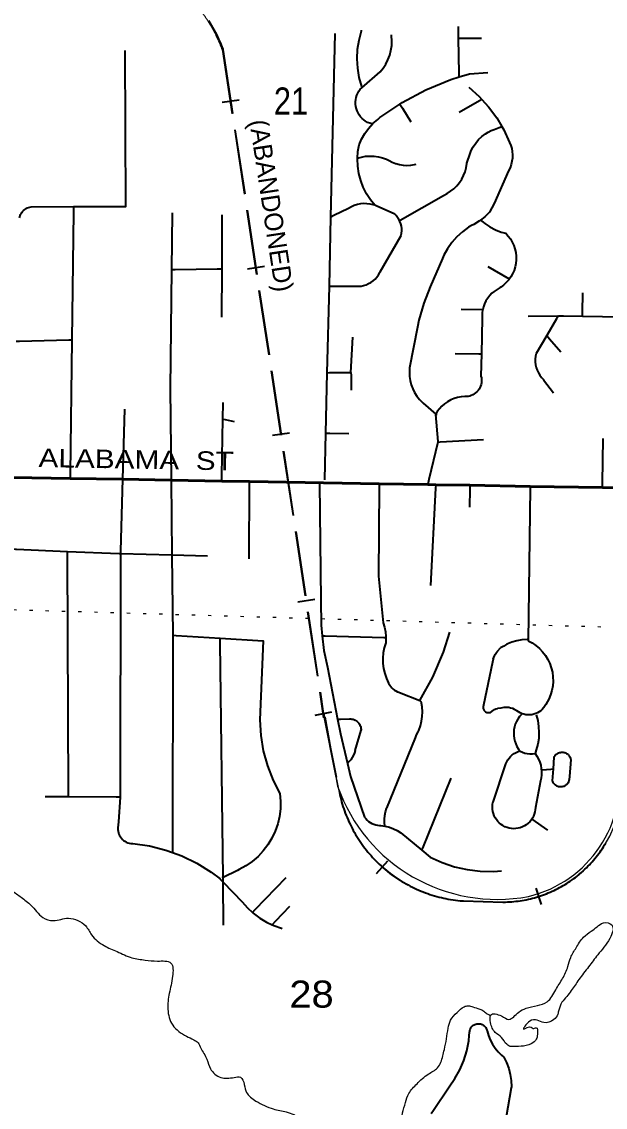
# Model space of a CAD drawing. Header units: feet. Extents: x -489137 to -242534, y 368785 to 558127.
# Drawn here: x -350286 to -346514, y 463025 to 470038 of the extents above; entities that cross this region are included whole.
import ezdxf

# ---------------------------------------------------------------- set-up
doc = ezdxf.new("R2010")
doc.units = ezdxf.units.FT
doc.header["$LTSCALE"] = 70
doc.linetypes.add('DOTTED', pattern=[1.5, 0.3, -1.2])
doc.linetypes.add('LONG_DASHED', pattern=[7.5, 6, -1.5])
for name, color, linetype, lineweight in [('26', 7, 'Continuous', 40), ('27', 7, 'Continuous', 13), ('29', 7, 'Continuous', 25), ('39', 7, 'Continuous', 13), ('63', 7, 'Continuous', 25), ('7', 7, 'DOTTED', 13)]:
    doc.layers.add(name, color=color, linetype=linetype, lineweight=lineweight)

msp = doc.modelspace()

# ---------------------------------------------------------------- linework, layer by layer
at = {"layer": '26'}
msp.add_lwpolyline([(-345691.28, 467013.62), (-346144.73, 467021.43), (-346530.82, 467028.07), (-346999.54, 467036.14), (-347389.92, 467042.85), (-347610, 467046.64), (-347660.98, 467047.52), (-347975.74, 467052.94), (-348814.36, 467067.37), (-348993.56, 467070.45), (-349320.69, 467076.08), (-349634.04, 467081.48), (-349972.34, 467087.3), (-350344.14, 467093.7), (-350671.65, 467099.33), (-350958.54, 467104.27), (-350968.54, 467104.44)], dxfattribs=at)
at = {"layer": '29'}
for p, q in [((-347838.98, 468755.24), (-347559.8, 468915.8)), ((-348001.87, 468849.69), (-348003.39, 468851.59)), ((-349314.39, 468803.2), (-349318.65, 468437.26)), ((-347272.87, 468456.04), (-347134.96, 468376.53)), ((-347011.95, 468134.55), (-346817.16, 468137.04)), ((-347727.93, 468064.08), (-347778.6, 467800.89)), ((-349620.87, 467535.42), (-349634.04, 467081.48)), ((-348361.98, 467055.21), (-348353.17, 466301.01)), ((-348130.72, 465329.89), (-348092.29, 465460.06)), ((-347963.86, 464845.61), (-347937.81, 464841.55)), ((-347937.72, 464840.75), (-347937.81, 464841.55))]:
    msp.add_line(p, q, dxfattribs=at)
for points in [[(-348326.88, 467078.36), (-348319.82, 467379), (-348310.62, 467770.37), (-348297.51, 468328.2), (-348286.99, 468775.9), (-348259.1, 469962.55)], [(-348087.83, 469619.62), (-348103.95, 469678.16), (-348113.87, 469738.07), (-348117.47, 469798.68), (-348114.71, 469859.34), (-348105.63, 469919.38), (-348090.32, 469978.14), (-348088.6, 469983.47)], [(-347969.66, 469712.92), (-347949.87, 469737.56), (-347932.76, 469764.13), (-347918.52, 469792.35), (-347907.31, 469821.89), (-347899.25, 469852.45), (-347894.42, 469883.68), (-347892.89, 469915.25), (-347894.67, 469946.8), (-347895.43, 469953.14)], [(-347457.46, 469680.67), (-347457.85, 469702.93), (-347461.79, 469931.11), (-347463.08, 470006.25)], [(-347461.79, 469931.11), (-347441.71, 469931.07), (-347313.79, 469930.81)], [(-349950.38, 468843.27), (-349612.35, 468844.91), (-349617.32, 469851.64)], [(-348022.6, 469377.04), (-348036.65, 469381.49), (-348050.16, 469387.39), (-348062.98, 469394.66), (-348074.97, 469403.23), (-348086, 469413.01), (-348095.94, 469423.89), (-348104.69, 469435.75), (-348112.16, 469448.46), (-348118.25, 469461.88), (-348122.91, 469475.86), (-348126.08, 469490.26), (-348127.73, 469504.9), (-348127.85, 469519.64), (-348126.41, 469534.31), (-348123.46, 469548.75), (-348119.01, 469562.8), (-348113.11, 469576.31), (-348105.84, 469589.13), (-348097.27, 469601.12), (-348088.08, 469611.54), (-347969.66, 469712.92)], [(-347826.45, 469515.91), (-347672.67, 469598.33), (-347511.11, 469664.23), (-347457.46, 469680.67), (-347391.74, 469700.82), (-347272.18, 469709.19)], [(-347396.47, 469614.05), (-347329.1, 469554.42), (-347312.23, 469536)], [(-347312.23, 469536), (-347326.75, 469527.47), (-347458.2, 469450.25)], [(-347312.23, 469536), (-347268.32, 469488.07), (-347214.82, 469415.74), (-347182.29, 469360.49)], [(-348105.67, 469242.21), (-348088.74, 469279.86), (-348067.97, 469315.52), (-348043.59, 469348.82), (-348015.86, 469379.39), (-347985.08, 469406.9), (-347970.78, 469417.86), (-347841.28, 469505.83), (-347826.45, 469515.91)], [(-347841.28, 469505.83), (-347824.62, 469478.54), (-347771.43, 469391.38)], [(-347380.91, 469205.31), (-347370.08, 469225.28), (-347367.28, 469230.45), (-347351.08, 469254.04), (-347332.5, 469275.81), (-347311.75, 469295.53), (-347289.05, 469312.96), (-347271.51, 469323.72), (-347251.57, 469334.59)], [(-347251.57, 469334.59), (-347231.51, 469342.09), (-347200.33, 469353.74), (-347182.29, 469360.49)], [(-347182.29, 469360.49), (-347169.17, 469338.2), (-347132.58, 469258.1)], [(-347132.58, 469258.1), (-347124.66, 469238.87), (-347118.79, 469218.91), (-347115.04, 469198.45), (-347113.45, 469177.71), (-347114.04, 469156.91), (-347116.8, 469136.29), (-347121.69, 469116.07), (-347122.33, 469114.29), (-347129.56, 469094.41)], [(-348115.23, 469156.14), (-348112.73, 469198.59), (-348105.67, 469242.21)], [(-347407.74, 469123.25), (-347387.46, 469185.28), (-347380.91, 469205.31)], [(-348003.39, 468851.59), (-348031.27, 468886.49), (-348056.67, 468926.16), (-348077.78, 468968.27), (-348094.38, 469012.36), (-348106.27, 469057.94), (-348113.34, 469104.51), (-348115.5, 469151.56), (-348115.23, 469156.14)], [(-348115.23, 469156.14), (-348097.18, 469161.37), (-348090.63, 469163.27), (-348063.41, 469168.16), (-348035.83, 469170.18), (-348008.19, 469169.31), (-347980.79, 469165.55), (-347953.94, 469158.94), (-347927.92, 469149.57), (-347910.78, 469141.28), (-347890.84, 469130.38)], [(-347890.84, 469130.38), (-347870.78, 469122.6), (-347867.92, 469121.49), (-347844.26, 469115.06), (-347820.05, 469111.14), (-347795.57, 469109.77), (-347771.08, 469110.97), (-347746.85, 469114.72), (-347735.49, 469117.39)], [(-347559.8, 468915.8), (-347535.9, 468927.71), (-347513.38, 468942.06), (-347492.47, 468958.67), (-347473.42, 468977.39), (-347456.43, 468997.99), (-347441.69, 469020.25), (-347429.35, 469043.93), (-347419.56, 469068.78), (-347412.42, 469094.51), (-347408, 469120.84), (-347407.74, 469123.25)], [(-347129.56, 469094.41), (-347138.52, 469074.29), (-347232.5, 468863.26), (-347261.9, 468807.39)], [(-350300.11, 468771.5), (-350293.59, 468791.53), (-350290.77, 468797.33), (-350285.92, 468805.12), (-350280.28, 468812.37), (-350273.91, 468818.98), (-350266.89, 468824.89), (-350259.29, 468830.04), (-350251.19, 468834.36), (-350242.69, 468837.82), (-350233.87, 468840.36), (-350225.11, 468841.94), (-349950.38, 468843.27)], [(-349950.38, 468843.27), (-349950.83, 468807.24), (-349961.15, 467982.05)], [(-348173.07, 468832), (-348268.03, 468785.24), (-348286.99, 468775.9)], [(-348003.39, 468851.59), (-348014.18, 468855.24), (-348034.33, 468859.78), (-348054.84, 468862.18), (-348075.5, 468862.43), (-348096.07, 468860.52), (-348116.32, 468856.47), (-348136.04, 468850.32), (-348155.01, 468842.15), (-348173.02, 468832.03), (-348173.07, 468832)], [(-347832.81, 468655.56), (-347830.23, 468670.73), (-347829.25, 468686.09), (-347829.88, 468701.46), (-347832.11, 468716.68), (-347835.92, 468731.59), (-347841.27, 468746.01), (-347848.1, 468759.8), (-347856.33, 468772.8), (-347865.88, 468784.87), (-347874.99, 468794.33), (-347994.61, 468848.62), (-348003.39, 468851.59)], [(-348993.27, 468791.08), (-348993.51, 468441.81), (-348993.74, 468128.13)], [(-347261.9, 468807.39), (-347293.1, 468777.28), (-347320.48, 468755.89), (-347327.27, 468750.59)], [(-347320.48, 468755.89), (-347304.08, 468742.57), (-347292.97, 468733.55), (-347259.38, 468711.67), (-347223.69, 468693.41), (-347186.29, 468678.99), (-347156.98, 468670.69)], [(-347398.42, 468710.6), (-347418.38, 468695.59), (-347437.35, 468681.33), (-347473.05, 468648.12), (-347505.08, 468611.37), (-347533.09, 468571.46), (-347556.78, 468528.85), (-347566.47, 468507.72), (-347644.99, 468324.24)], [(-347327.27, 468750.59), (-347364.05, 468727.62), (-347378.38, 468720.52), (-347398.42, 468710.6)], [(-348109.58, 468328.34), (-348092.55, 468330.03), (-348075.79, 468333.48), (-348059.48, 468338.67), (-348043.81, 468345.53), (-348028.94, 468353.99), (-348015.03, 468363.97), (-348002.24, 468375.34), (-347990.71, 468387.98), (-347980.57, 468401.77), (-347971.92, 468416.53), (-347969.53, 468421.35), (-347832.81, 468655.56)], [(-347156.98, 468670.69), (-347141.01, 468653.33), (-347126.94, 468634.39), (-347114.93, 468614.09), (-347105.11, 468592.64), (-347097.59, 468570.28), (-347092.44, 468547.25), (-347089.73, 468523.82), (-347089.48, 468500.23), (-347091.7, 468476.74), (-347096.36, 468453.62), (-347103.41, 468431.11), (-347112.78, 468409.45), (-347124.36, 468388.9), (-347138.03, 468369.67), (-347153.63, 468351.97), (-347170.99, 468336), (-347189.93, 468321.94), (-347192.77, 468320.26), (-347212.86, 468308.57)], [(-349318.65, 468437.26), (-349327.59, 467667.68), (-349320.69, 467076.08), (-349315.06, 466593.2), (-349309.01, 466074.38), (-349308.89, 466064.26)], [(-349318.65, 468437.26), (-349293.68, 468437.61), (-349022.15, 468441.41), (-348993.51, 468441.81)], [(-348297.51, 468328.2), (-348265.85, 468328.22), (-348109.58, 468328.34)], [(-347644.99, 468324.24), (-347687.42, 468218.68), (-347718.59, 468109.26), (-347727.93, 468064.08)], [(-347212.86, 468308.57), (-347232.77, 468294.81), (-347246.19, 468283.63), (-347260.76, 468268.65), (-347273.68, 468252.23), (-347284.82, 468234.55), (-347294.04, 468215.8), (-347301.26, 468196.19), (-347305.75, 468178.45)], [(-346660.92, 468135.55), (-346660.69, 468158.39), (-346659.4, 468287.18)], [(-347445.25, 468180.51), (-347305.75, 468178.45), (-347301.37, 468178.39)], [(-347305.75, 468178.45), (-347306.39, 468175.93), (-347309.37, 468155.25), (-347310.17, 468134.37), (-347309.59, 468121.67), (-347314.28, 467891.65), (-347317.21, 467747.98)], [(-346817.16, 468137.04), (-346828.42, 468118.02), (-346892.34, 468010.07), (-346960.81, 467894.44)], [(-346817.16, 468137.04), (-346783.37, 468137.47), (-346660.92, 468135.55)], [(-346660.92, 468135.55), (-346142.7, 468127.43), (-346134.85, 468127.27), (-345672.38, 468118.02), (-344695.32, 468098.47)], [(-348310.62, 467770.37), (-348296.31, 467770.56), (-348157.61, 467772.38), (-348146.45, 468000.43)], [(-346892.34, 468010.07), (-346874.45, 467989.66), (-346800.72, 467905.57)], [(-350321.14, 467974.32), (-350300.67, 467974.76), (-349981.5, 467981.61), (-349961.15, 467982.05)], [(-349961.15, 467982.05), (-349971.96, 467117.75), (-349972.34, 467087.3)], [(-347484.5, 467894.73), (-347332.12, 467891.97), (-347314.28, 467891.65)], [(-346960.81, 467894.44), (-346964.45, 467876.43), (-346966.18, 467858.13), (-346965.99, 467839.75), (-346963.89, 467821.49), (-346959.88, 467803.55), (-346954.02, 467786.13), (-346946.38, 467769.42), (-346937.02, 467753.59), (-346926.07, 467738.83), (-346913.63, 467725.3), (-346913.52, 467725.19), (-346847.42, 467640.24)], [(-347778.6, 467800.89), (-347780.27, 467773.47), (-347779.06, 467746.03), (-347774.99, 467718.86), (-347768.1, 467692.26), (-347758.46, 467666.53), (-347746.2, 467641.95), (-347731.43, 467618.78), (-347714.31, 467597.29), (-347695.05, 467577.7), (-347690.66, 467573.77), (-347610.05, 467503.17), (-347602.09, 467496.2)], [(-348157.61, 467772.38), (-348157.48, 467752.38), (-348156.87, 467656.8)], [(-347317.21, 467747.98), (-347314.87, 467737.3), (-347313.65, 467726.44), (-347313.57, 467715.5), (-347314.64, 467704.62), (-347316.84, 467693.91), (-347320.14, 467683.49), (-347324.52, 467673.47), (-347329.92, 467663.96), (-347336.29, 467655.07), (-347343.55, 467646.89), (-347351.62, 467639.52), (-347360.43, 467633.03), (-347369.86, 467627.5), (-347379.82, 467622.98), (-347390.19, 467619.53), (-347400.87, 467617.18), (-347402.44, 467617.01), (-347422.02, 467615.9)], [(-348993.56, 467070.45), (-348992.9, 467107.95), (-348986.52, 467470.1), (-348984.62, 467578.07)], [(-347422.02, 467615.9), (-347442.44, 467614.26), (-347445.73, 467613.99), (-347468.71, 467609.69), (-347491.1, 467603.01), (-347512.67, 467594.02), (-347533.19, 467582.83), (-347552.42, 467569.55), (-347570.16, 467554.34), (-347586.22, 467537.35), (-347600.41, 467518.78), (-347610.05, 467503.17), (-347611.45, 467500.9)], [(-347611.45, 467500.89), (-347595.26, 467326.2), (-347596.33, 467321.66)], [(-348986.52, 467470.1), (-348972, 467467.24), (-348912.18, 467455.47)], [(-348319.82, 467379), (-348293.69, 467378.6), (-348171.99, 467376.68)], [(-347596.33, 467321.66), (-347653.47, 467079.36), (-347660.98, 467047.52)], [(-347596.33, 467321.66), (-347581.22, 467322.56), (-347301.66, 467339.21)], [(-346530.82, 467028.07), (-346530.58, 467055.77), (-346528.11, 467344.39)], [(-349634.04, 467081.48), (-349647.46, 466618.61), (-349647.49, 466602.47), (-349650.6, 465028.15), (-349650.6, 465028)], [(-348815.96, 466568.22), (-348814.4, 467053.47), (-348814.36, 467067.37)], [(-347975.74, 467052.94), (-347975.86, 467037.21), (-347980.35, 466455.03), (-347949.28, 466154.91)], [(-347610, 467046.64), (-347611.15, 467023.7), (-347642.5, 466395.9)], [(-347389.92, 467042.85), (-347390.1, 467016.78), (-347390.91, 466901.01)], [(-346999.54, 467036.14), (-346999.66, 467026.73), (-347012.67, 466038.55)], [(-350969.82, 466663.87), (-350327.3, 466630.02), (-350320.45, 466629.66), (-349989.43, 466616.23)], [(-349989.43, 466616.23), (-349656.04, 466602.71), (-349647.49, 466602.47), (-349315.06, 466593.2), (-349084.31, 466586.76)], [(-349984.09, 465030.16), (-349984.17, 465052.42), (-349989.34, 466591.17), (-349989.43, 466616.23)], [(-348353.17, 466301.01), (-348351.44, 466138.26), (-348343.62, 466070.8)], [(-347949.28, 466154.91), (-347940.32, 466125.63), (-347934.46, 466095.57), (-347931.78, 466065.07), (-347931.86, 466060.19)], [(-347712.21, 465652.26), (-347627.96, 465804.18), (-347560.04, 465964.07), (-347518.44, 466094.88)], [(-349308.89, 466064.26), (-349311.81, 464693.74), (-349311.85, 464671.4)], [(-349309.01, 466074.38), (-349288.57, 466073.1), (-349004.3, 466055.3)], [(-348984.76, 464509.33), (-349003.92, 466024.57), (-349004.3, 466055.3)], [(-349004.3, 466055.3), (-348725.35, 466037.83), (-348747.35, 465527.14)], [(-348343.62, 466070.8), (-348332.7, 465976.58), (-348310.09, 465867.11), (-348244.7, 465531.7), (-348226.43, 465438), (-348181.03, 465246.06)], [(-348343.62, 466070.8), (-348325.04, 466070.32), (-347946.17, 466060.56), (-347931.86, 466060.19)], [(-347933.11, 466025.05), (-347942.89, 465992.76), (-347949.24, 465959.63), (-347952.09, 465926.01), (-347951.42, 465892.28), (-347947.22, 465858.8), (-347939.54, 465825.95), (-347928.47, 465794.08), (-347914.13, 465763.54), (-347907.28, 465751.37)], [(-347931.86, 466060.19), (-347932.31, 466034.45), (-347933.11, 466025.05)], [(-347018.48, 466046.82), (-347052.21, 466044.17), (-347085.47, 466038), (-347117.91, 466028.39), (-347149.16, 466015.44), (-347170.1, 466004.07), (-347190.05, 465992.14)], [(-347012.67, 466038.55), (-346986.62, 466024.49), (-346962.18, 466007.78), (-346939.63, 465988.6), (-346919.2, 465967.17), (-346901.12, 465943.73), (-346885.6, 465918.52), (-346872.79, 465891.83), (-346862.84, 465863.94), (-346855.87, 465835.17), (-346851.94, 465805.83), (-346851.09, 465776.24), (-346853.35, 465746.72), (-346858.68, 465717.6), (-346867.02, 465689.19), (-346878.28, 465661.82), (-346886.47, 465646.66), (-346898.08, 465626.77)], [(-347238.79, 465920.3), (-347230.6, 465940.35), (-347225.97, 465949.58), (-347217.35, 465963.03), (-347210.08, 465972.11), (-347190.05, 465992.14)], [(-347238.79, 465920.3), (-347242.94, 465900.35), (-347300.63, 465623.15)], [(-347907.28, 465751.37), (-347901.05, 465742.37), (-347893.9, 465734.06), (-347885.93, 465726.54), (-347877.22, 465719.9), (-347867.86, 465714.21), (-347857.96, 465709.52), (-347847.62, 465705.9), (-347844.02, 465704.91), (-347712.21, 465652.26)], [(-347733.26, 465430.64), (-347723.56, 465450.58), (-347719.66, 465458.6), (-347709.04, 465487.88), (-347701.53, 465518.11), (-347697.23, 465548.96), (-347696.17, 465580.1), (-347698.38, 465611.17), (-347702.36, 465635.2)], [(-347712.1, 465652.41), (-347710.2, 465650.83), (-347708.48, 465649.07), (-347706.95, 465647.13), (-347705.63, 465645.04), (-347704.54, 465642.83), (-347703.69, 465640.51), (-347703.08, 465638.12), (-347702.72, 465635.68), (-347702.68, 465635.17)], [(-347300.63, 465623.15), (-347301.87, 465619.58), (-347302.73, 465615.9), (-347303.21, 465612.14), (-347303.29, 465608.36), (-347302.97, 465604.59), (-347302.26, 465600.87), (-347301.17, 465597.25), (-347299.7, 465593.76), (-347297.88, 465590.45), (-347295.72, 465587.34), (-347293.24, 465584.48), (-347290.49, 465581.89), (-347287.47, 465579.6), (-347284.23, 465577.64), (-347280.81, 465576.03), (-347277.24, 465574.78), (-347275.65, 465574.41), (-347255.69, 465575.24)], [(-347255.69, 465575.24), (-347235.65, 465590.86), (-347229.99, 465594.18), (-347220.29, 465598.58), (-347210.17, 465601.95), (-347207.95, 465602.44), (-347186.59, 465605.7)], [(-347186.59, 465605.7), (-347167.95, 465609.09), (-347163.03, 465609.66), (-347150.38, 465609.8), (-347137.79, 465608.61), (-347125.39, 465606.11), (-347113.32, 465602.33), (-347101.71, 465597.3), (-347090.69, 465591.09), (-347089.34, 465590.23)], [(-346898.08, 465626.77), (-346910.98, 465606.66), (-346912.13, 465605.08), (-346920.74, 465595.5), (-346930.3, 465586.87), (-346940.71, 465579.29), (-346951.86, 465572.84), (-346963.62, 465567.59), (-346975.86, 465563.59), (-346988.46, 465560.9), (-347001.26, 465559.54), (-347014.14, 465559.53), (-347026.95, 465560.86), (-347039.55, 465563.53), (-347051.8, 465567.49), (-347063.58, 465572.72), (-347074.74, 465579.15), (-347085.16, 465586.7), (-347089.34, 465590.23)], [(-348244.7, 465531.7), (-348226.15, 465532.15), (-348166.51, 465533.58)], [(-348166.51, 465533.58), (-348159.04, 465533.49), (-348151.62, 465532.62), (-348144.33, 465530.98), (-348137.26, 465528.59), (-348130.47, 465525.47), (-348124.04, 465521.66), (-348118.05, 465517.2), (-348112.56, 465512.13), (-348107.63, 465506.52), (-348103.31, 465500.43), (-348099.65, 465493.91), (-348096.69, 465487.05), (-348094.47, 465479.92), (-348093, 465472.6), (-348092.31, 465465.16), (-348092.29, 465460.06)], [(-347055.95, 465562.32), (-347068.18, 465548.25), (-347078.86, 465532.97), (-347087.9, 465516.65), (-347095.17, 465499.49), (-347100.61, 465481.65), (-347104.16, 465463.35), (-347105.78, 465444.77), (-347105.44, 465426.13), (-347103.16, 465407.62), (-347098.96, 465389.46), (-347092.88, 465371.83), (-347084.99, 465354.93), (-347075.38, 465338.96), (-347066.45, 465327.04), (-347064.86, 465324.92)], [(-346960.88, 465559.91), (-346950.73, 465522.82), (-346944.52, 465484.87), (-346942.31, 465446.47), (-346944.12, 465408.06), (-346949.94, 465370.04), (-346959.7, 465332.85), (-346967.74, 465310.29), (-346967.99, 465309.6)], [(-348747.35, 465527.14), (-348741.1, 465426.61), (-348724.38, 465327.28), (-348697.37, 465230.25), (-348660.36, 465136.57), (-348616.59, 465052.09)], [(-347925.99, 464957.61), (-347741.44, 465410.58), (-347733.26, 465430.64)], [(-348130.72, 465329.89), (-348135.27, 465313.98), (-348141.47, 465298.63), (-348149.23, 465284.01), (-348158.48, 465270.28), (-348169.11, 465257.59), (-348181.01, 465246.08), (-348181.03, 465246.06), (-348181.37, 465245.77)], [(-347156.81, 465242.68), (-347150.97, 465256.04), (-347143.76, 465268.72), (-347135.27, 465280.57), (-347125.59, 465291.47), (-347114.82, 465301.29), (-347103.08, 465309.94), (-347090.51, 465317.31), (-347077.23, 465323.33), (-347066.45, 465327.04), (-347066.18, 465327.13)], [(-347064.86, 465324.91), (-347049.67, 465318.27), (-347033.86, 465313.25), (-347017.61, 465309.91), (-347001.1, 465308.28), (-346984.51, 465308.39), (-346968.03, 465310.24), (-346967.74, 465310.29), (-346963.73, 465311.01)], [(-346967.99, 465309.59), (-346955.9, 465292.46), (-346945.66, 465274.16), (-346937.4, 465254.9), (-346931.19, 465234.87), (-346927.11, 465214.3), (-346925.21, 465193.42), (-346925.49, 465172.45), (-346927.97, 465151.63), (-346931.69, 465134.54), (-346965.39, 464961.77)], [(-346854.16, 465133.3), (-346849.31, 465210.44), (-346844.56, 465285.98)], [(-346844.56, 465285.98), (-346841.77, 465291.22), (-346838.46, 465296.15), (-346834.65, 465300.69), (-346830.39, 465304.82), (-346825.71, 465308.48), (-346820.69, 465311.63), (-346815.35, 465314.23), (-346809.78, 465316.27), (-346804.02, 465317.71), (-346798.15, 465318.54), (-346792.22, 465318.75), (-346786.3, 465318.34), (-346780.46, 465317.32), (-346774.75, 465315.68), (-346769.25, 465313.47), (-346764.01, 465310.69), (-346759.08, 465307.37), (-346754.54, 465303.56), (-346750.41, 465299.3), (-346746.75, 465294.63), (-346743.6, 465289.6), (-346741, 465284.27), (-346738.96, 465278.69), (-346737.52, 465272.94), (-346737.34, 465271.93)], [(-346737.34, 465271.93), (-346745.05, 465161.31), (-346746.45, 465141.35)], [(-348181.03, 465246.06), (-348161.31, 465162.66), (-348069.34, 464899.46)], [(-346989.19, 464886.06), (-346992.94, 464880.43), (-347002.24, 464869.24), (-347012.65, 464859.08), (-347024.07, 464850.07), (-347036.36, 464842.29), (-347049.4, 464835.85), (-347063.05, 464830.81), (-347077.14, 464827.22), (-347091.54, 464825.12), (-347106.07, 464824.54), (-347120.59, 464825.48), (-347134.93, 464827.94), (-347148.93, 464831.87), (-347162.44, 464837.26), (-347175.32, 464844.02), (-347187.42, 464852.09), (-347198.61, 464861.39), (-347208.77, 464871.8), (-347217.78, 464883.22), (-347225.55, 464895.51), (-347231.99, 464908.55), (-347237.04, 464922.2), (-347240.63, 464936.29), (-347242.72, 464950.69), (-347243.31, 464965.22), (-347242.36, 464979.74), (-347239.91, 464994.08), (-347239.3, 464996.66), (-347156.81, 465242.68)], [(-346922.38, 465204.42), (-346866.41, 465209.03), (-346849.31, 465210.44)], [(-347698.94, 464685.68), (-347694.04, 464697.71), (-347509.49, 465150.68)], [(-346746.45, 465141.35), (-346753.62, 465121.31), (-346754.51, 465119.74), (-346757.88, 465115.02), (-346761.72, 465110.68), (-346765.99, 465106.76), (-346770.65, 465103.32), (-346775.64, 465100.37), (-346780.91, 465097.97), (-346786.41, 465096.13), (-346792.06, 465094.87), (-346797.82, 465094.21), (-346803.62, 465094.16), (-346809.38, 465094.72), (-346815.06, 465095.87), (-346820.59, 465097.61), (-346825.9, 465099.92), (-346830.95, 465102.77), (-346835.67, 465106.14), (-346840.01, 465109.98), (-346843.93, 465114.25), (-346847.37, 465118.9), (-346850.32, 465123.9), (-346852.72, 465129.17), (-346854.16, 465133.3)], [(-348616.59, 465052.09), (-348612.44, 465002.59), (-348613.48, 464952.92), (-348619.71, 464903.63), (-348631.05, 464855.27), (-348647.39, 464808.35), (-348668.55, 464763.4), (-348694.28, 464720.91), (-348724.32, 464681.34), (-348758.33, 464645.13), (-348795.94, 464612.67), (-348836.73, 464584.32), (-348880.27, 464560.39), (-348890.91, 464555.4), (-348984.76, 464509.33), (-348991.53, 464506.01)], [(-349650.6, 465028.15), (-349676.66, 465028.31), (-349984.09, 465030.16), (-350133.77, 465031.06)], [(-349650.6, 465028), (-349660.79, 464869.05), (-349662.08, 464848.92)], [(-348069.34, 464899.46), (-348061.7, 464889.27), (-348053.04, 464879.93), (-348043.45, 464871.55), (-348033.04, 464864.21), (-348021.92, 464858.01), (-348010.21, 464853), (-347998.04, 464849.24), (-347985.54, 464846.77), (-347972.86, 464845.63), (-347963.86, 464845.62)], [(-347937.81, 464841.55), (-347940.41, 464863.74), (-347940.68, 464886.87), (-347938.53, 464909.91), (-347933.99, 464932.6), (-347927.09, 464954.69), (-347925.99, 464957.61)], [(-346965.39, 464961.77), (-346966.33, 464947.26), (-346968.79, 464932.92), (-346972.72, 464918.92), (-346978.11, 464905.4), (-346984.87, 464892.53), (-346989.19, 464886.06)], [(-349662.08, 464848.92), (-349664.88, 464829.05), (-349664.89, 464828.91), (-349664.71, 464818.72), (-349663.46, 464808.62), (-349661.17, 464798.69), (-349657.85, 464789.06), (-349653.54, 464779.84), (-349648.29, 464771.11), (-349642.16, 464762.98), (-349635.21, 464755.53), (-349627.52, 464748.85), (-349619.18, 464743.01), (-349610.27, 464738.08), (-349600.89, 464734.1), (-349591.15, 464731.13), (-349581.15, 464729.19), (-349571.01, 464728.3), (-349566.94, 464728.25)], [(-347937.81, 464841.55), (-347936.38, 464841.33), (-347909.5, 464834.2), (-347883.51, 464824.31), (-347858.69, 464811.75), (-347835.96, 464797.12), (-347698.94, 464685.68), (-347644.68, 464641.54)], [(-346990.63, 464887.05), (-346989.19, 464886.06), (-346887.05, 464815.8)], [(-349566.94, 464728.25), (-349459.26, 464713.05), (-349353.77, 464686.68), (-349311.85, 464671.4)], [(-349311.85, 464671.4), (-349251.61, 464649.42), (-349153.9, 464601.69), (-349061.72, 464544.01), (-349003.84, 464500.34)], [(-347644.68, 464641.54), (-347567.96, 464606.02), (-347487.96, 464578.71), (-347405.53, 464559.91), (-347321.59, 464549.83), (-347237.06, 464548.58), (-347184.42, 464552.28)], [(-349005.86, 464500.4), (-348984.37, 464478.45), (-348860.86, 464352.33)], [(-348980.85, 464200.47), (-348984.37, 464478.45), (-348984.76, 464509.33)], [(-348794.66, 464283.32), (-348777.06, 464301.58), (-348576.92, 464509.15)], [(-348860.86, 464352.33), (-348826.86, 464313.3), (-348794.66, 464283.32), (-348788.97, 464278.02)], [(-348788.97, 464278.02), (-348747.61, 464246.91), (-348703.21, 464220.28), (-348666.96, 464203.42), (-348656.27, 464198.45)], [(-348666.96, 464203.42), (-348643.32, 464228.38), (-348552.36, 464324.44)], [(-348656.27, 464198.45), (-348607.31, 464181.64), (-348603.36, 464180.52)], [(-347522.7, 463156.67), (-347485.31, 463210.02), (-347453.7, 463266.99), (-347428.22, 463326.95), (-347409.14, 463389.24), (-347396.68, 463453.19), (-347393.32, 463488.29), (-347391.4, 463508.28)], [(-347391.4, 463508.28), (-347387.25, 463528.29), (-347385.89, 463531.6), (-347383.03, 463536.91), (-347379.64, 463541.89), (-347375.74, 463546.49), (-347371.38, 463550.65), (-347366.61, 463554.34), (-347361.48, 463557.51), (-347356.05, 463560.12), (-347350.37, 463562.16), (-347344.52, 463563.58), (-347338.54, 463564.39), (-347332.52, 463564.57), (-347326.51, 463564.12), (-347320.57, 463563.04), (-347314.79, 463561.35), (-347309.21, 463559.06), (-347303.9, 463556.21), (-347298.92, 463552.81), (-347294.32, 463548.91), (-347290.16, 463544.55), (-347286.47, 463539.78), (-347283.3, 463534.65), (-347280.69, 463529.22), (-347278.66, 463523.55), (-347277.35, 463518.31)], [(-347277.35, 463518.31), (-347268.9, 463488.43), (-347257.38, 463459.6), (-347242.91, 463432.13), (-347225.65, 463406.32), (-347205.78, 463382.46), (-347183.53, 463360.81), (-347169.4, 463349.18)], [(-347169.4, 463349.18), (-347151.72, 463313.24), (-347137.9, 463275.65), (-347128.09, 463236.81), (-347122.38, 463197.17), (-347120.86, 463157.14), (-347121.04, 463149.58), (-347165.21, 462900.33)], [(-347638.51, 462985.22), (-347624.82, 463005.49), (-347522.7, 463156.67)]]:
    msp.add_lwpolyline(points, dxfattribs=at)
at = {"layer": '39'}
for points in [[(-351546.89, 464570.9), (-351482.56, 464574.22), (-351476.5, 464574.03), (-351387.12, 464652.07), (-351298.87, 464693.77), (-351284.04, 464780.21), (-351245.41, 464851.76), (-351179.82, 464815.34), (-351100.53, 464764.34), (-351030.4, 464743.94), (-350914.75, 464691.8), (-350785.15, 464633.15), (-350692.67, 464616.09), (-350673.92, 464569.01), (-350656.62, 464540.17), (-350593.17, 464499.77), (-350520.96, 464481.33), (-350428.73, 464456.2), (-350350.89, 464423.44), (-350289.53, 464381.08), (-350226.4, 464330.59), (-350150.01, 464251.38), (-350081.9, 464231.05), (-349984.37, 464246.17), (-349924.15, 464232.15), (-349872.7, 464196.17), (-349834.06, 464138.36), (-349753.32, 464069.12), (-349669.61, 464030.11), (-349573.79, 463990.71), (-349487.3, 463975.87), (-349408.65, 463969.35), (-349322.1, 463956.53), (-349310.61, 463871.27), (-349332.25, 463760.79), (-349341.53, 463657.99), (-349310.34, 463555.95), (-349221.58, 463484.44), (-349173.79, 463460.7), (-349146.08, 463441.64), (-349128.97, 463406.74), (-349107.82, 463371.72), (-349088.75, 463334.73), (-349066.4, 463273.39), (-348999.42, 463216.72), (-348912.44, 463218.02), (-348871.97, 463218.77), (-348847.16, 463171.5), (-348832.58, 463120.51), (-348771.66, 463064.03)], [(-347104.57, 463417.88), (-347120.8, 463416.37), (-347150.66, 463431.46), (-347183.67, 463474.94), (-347225.09, 463508.58), (-347244.47, 463535.47), (-347255.45, 463572.2), (-347253.94, 463620.66), (-347185.38, 463614.46), (-347137.53, 463592.74), (-347073.4, 463639.24), (-347026.12, 463664.03), (-346952.77, 463681.93), (-346889.33, 463706.21), (-346834.35, 463783.31), (-346789.6, 463856.69), (-346754.82, 463934.43), (-346736.83, 463992.48), (-346702.55, 464054.06), (-346653.89, 464123.27), (-346604.15, 464162.13), (-346566.84, 464191.28), (-346525.62, 464216.26), (-346471.46, 464202.43), (-346484.27, 464115.92), (-346562.41, 464009.23), (-346621.43, 463932.26), (-346684.68, 463849.35), (-346733.41, 463778.12), (-346794.39, 463703.23)], [(-348771.66, 463064.03), (-348659.98, 463014.03), (-348575.65, 462995.21), (-348479.76, 462957.83), (-348397.56, 462935.03), (-348331.72, 462906.69), (-348274.46, 462862.44), (-348212.03, 462789.74), (-348182.54, 462697.85), (-348172.44, 462632.86), (-348156.84, 462549.49), (-348097.69, 462501.15), (-348019.04, 462494.63), (-347952.82, 462543.08), (-347912.11, 462616.59), (-347879.22, 462698.42), (-347845.08, 462820.64), (-347834.03, 462915.29), (-347823.69, 462987.73), (-347805.38, 463055.88), (-347783.35, 463113.8), (-347730.84, 463176.83), (-347658.12, 463239.23), (-347598.21, 463279.79), (-347576.88, 463315.5), (-347554.09, 463397.65), (-347539.83, 463465.93), (-347529.54, 463536.35), (-347513.83, 463586.38), (-347471.79, 463637.61), (-347426.15, 463674.58), (-347399.7, 463679.81), (-347369.59, 463672.8), (-347325.53, 463659.29), (-347299.64, 463646.35), (-347295.73, 463642.18)], [(-347299.64, 463646.35), (-347277.52, 463628.98), (-347255.36, 463617.9)], [(-346794.39, 463703.23), (-346814.2, 463651.3), (-346821.08, 463625.24), (-346846.4, 463591.68), (-346911.73, 463571.5), (-346953.71, 463586.96), (-347002.44, 463580.41), (-347040.44, 463529.05), (-346991.95, 463543.06), (-346979.65, 463533.21), (-346961.28, 463538.69), (-346952.51, 463495.97), (-346959.57, 463463.85), (-346992.64, 463435.13), (-347058.05, 463418.44), (-347120.8, 463416.37)]]:
    msp.add_spline(points, degree=3, dxfattribs=at)
at = {"layer": '63', "linetype": 'LONG_DASHED', "lineweight": 13}
msp.add_line((-348990.29, 469858.2), (-348336.46, 465540.5), dxfattribs=at)
at = {"layer": '63'}
for p, q in [((-348989.71, 469517.1), (-348880.35, 469533.67)), ((-348826.84, 468441.53), (-348717.48, 468458.09)), ((-348663.96, 467365.95), (-348554.6, 467382.51)), ((-348501.09, 466290.37), (-348391.73, 466306.93)), ((-348388.89, 465557.58), (-348280.45, 465579.38)), ((-347993.15, 464534.88), (-347919.56, 464617.45)), ((-346925.7, 464335.11), (-346959.93, 464440.29))]:
    msp.add_line(p, q, dxfattribs=at)
at = {"layer": '63', "lineweight": 13}
for p, q in [((-348336.66, 465569.2), (-348233.71, 465057.18)), ((-348325.38, 465545.65), (-348244.21, 465098.17)), ((-347430.09, 464356.45), (-347175.91, 464349.27))]:
    msp.add_line(p, q, dxfattribs=at)
at = {"layer": '63', "linetype": 'LONG_DASHED'}
for points in [[(-349079.11, 470045.11), (-349069.92, 470030.49), (-349061.04, 470015.68), (-349052.38, 470000.66), (-349043.94, 469985.63), (-349035.85, 469970.33), (-349028.03, 469954.97), (-349020.39, 469939.46), (-349013.1, 469923.89), (-349006.07, 469908.02), (-348999.26, 469892.15), (-348992.86, 469876.16), (-348986.55, 469860), (-348986.28, 469859.1), (-348336.66, 465569.2)], [(-348335.58, 465569.42), (-348232.63, 465057.4), (-348229.43, 465042.34), (-348225.89, 465027.43), (-348222.11, 465012.58), (-348218.12, 464997.67), (-348213.82, 464982.93), (-348209.26, 464968.31), (-348204.53, 464953.66), (-348199.45, 464939.16), (-348194.15, 464924.8), (-348188.57, 464910.41), (-348182.75, 464896.23), (-348176.78, 464882.1), (-348170.46, 464868.05), (-348163.91, 464854.21), (-348157.11, 464840.42), (-348150.15, 464826.77), (-348142.84, 464813.18), (-348135.4, 464799.81), (-348127.61, 464786.49), (-348119.69, 464773.39), (-348111.51, 464760.34), (-348103.11, 464747.52), (-348094.46, 464734.84), (-348085.67, 464722.28), (-348076.54, 464709.88), (-348067.26, 464697.6), (-348057.75, 464685.55), (-348048.09, 464673.61), (-348038.13, 464661.92), (-348028.01, 464650.35), (-348017.75, 464638.99), (-348007.24, 464627.77), (-347996.53, 464616.78), (-347985.56, 464605.93), (-347974.54, 464595.26), (-347963.23, 464584.85), (-347951.76, 464574.63), (-347940.15, 464564.54), (-347928.42, 464554.74), (-347916.36, 464545.1), (-347904.25, 464535.66), (-347891.94, 464526.52), (-347879.55, 464517.49), (-347866.86, 464508.7), (-347854.14, 464500.19), (-347841.27, 464491.88), (-347828.17, 464483.72), (-347814.97, 464475.93), (-347801.69, 464468.25), (-347788.22, 464460.89), (-347774.58, 464453.64), (-347760.93, 464446.76), (-347747.07, 464440.09), (-347733.14, 464433.63), (-347719.09, 464427.37), (-347704.93, 464421.49), (-347690.62, 464415.73), (-347676.27, 464410.25), (-347661.81, 464405.07), (-347647.32, 464400.15), (-347632.68, 464395.45), (-347617.99, 464390.94), (-347603.21, 464386.81), (-347588.37, 464382.87), (-347573.42, 464379.22), (-347558.42, 464375.76), (-347543.39, 464372.67), (-347528.32, 464369.76), (-347513.22, 464367.14), (-347498, 464364.8), (-347482.83, 464362.72), (-347467.52, 464360.86), (-347452.29, 464359.34), (-347436.92, 464358.02), (-347430.04, 464357.55), (-347175.9, 464350.37), (-347171.88, 464350.39), (-347158.29, 464350.62), (-347144.83, 464351.1), (-347131.33, 464351.74), (-347117.8, 464352.69), (-347104.39, 464353.87), (-347090.93, 464355.3), (-347077.53, 464356.9), (-347064.09, 464358.8), (-347050.78, 464360.87), (-347037.42, 464363.24), (-347024.19, 464365.8), (-347010.93, 464368.58), (-346997.79, 464371.63), (-346984.67, 464374.91), (-346971.63, 464378.35), (-346958.61, 464382.11), (-346945.65, 464386.04), (-346932.8, 464390.22), (-346920.01, 464394.57), (-346907.33, 464399.24), (-346894.69, 464404.07), (-346882.19, 464409.1)], [(-346882.19, 464409.1), (-346869.73, 464414.35), (-346857.39, 464419.86), (-346845.08, 464425.61), (-346832.93, 464431.46), (-346820.88, 464437.63), (-346808.96, 464444), (-346797.09, 464450.52), (-346785.44, 464457.22), (-346773.8, 464464.25), (-346762.32, 464471.37), (-346751.03, 464478.76), (-346739.8, 464486.24), (-346728.68, 464494.05), (-346717.77, 464501.96), (-346707.01, 464510.06), (-346696.28, 464518.39), (-346685.83, 464526.93), (-346675.45, 464535.56), (-346665.27, 464544.44), (-346655.13, 464553.49), (-346645.3, 464562.67), (-346635.58, 464572.09), (-346626, 464581.62), (-346616.56, 464591.33), (-346607.39, 464601.22), (-346598.28, 464611.3), (-346589.4, 464621.48), (-346580.71, 464631.84), (-346572.24, 464642.31), (-346563.9, 464652.97), (-346555.71, 464663.73), (-346547.81, 464674.68), (-346540.04, 464685.72), (-346532.47, 464696.97), (-346525.05, 464708.3), (-346517.93, 464719.76), (-346510.94, 464731.33)]]:
    msp.add_lwpolyline(points, dxfattribs=at)
at = {"layer": '63', "linetype": 'LONG_DASHED', "lineweight": 13}
msp.add_arc((-349912.91, 469512.64), 985.21, 20.53317, 153.55957, dxfattribs=at)
at = {"layer": '63', "lineweight": 13}
for centre, radius, start, end in [((-347188.43, 465135.37), 769.28, 283.38642, 8.70485), ((-347213.66, 465460.18), 1092.29, 199.35492, 280.72807), ((-347370.76, 465235.68), 881.22, 191.68634, 266.13914), ((-347178.05, 465124.93), 775.65, 270.15794, 354.76421)]:
    msp.add_arc(centre, radius, start, end, dxfattribs=at)
at = {"layer": '7'}
msp.add_lwpolyline([(-360046.1, 466400.7), (-356448.42, 466331.16), (-350971.01, 466258), (-346220.67, 466119.59)], dxfattribs=at)

# ---------------------------------------------------------------- texts
at = {"layer": '27', "width": 1.2}
msp.add_text('ALABAMA  ST', height=120, rotation=359.014, dxfattribs=at).set_placement((-350178.46, 467160.85))
at = {"layer": '63'}
msp.add_text('(ABANDONED)', height=120, rotation=278.611, dxfattribs=at).set_placement((-348815.1, 469396.55))
at = {"layer": '7'}
for s, width, p in [('21', 0.85, (-348655.94, 469437.89)), ('28', 1.1, (-348555.94, 463668.35))]:
    msp.add_text(s, height=175, dxfattribs=dict(at, width=width)).set_placement(p)

doc.saveas('drawing.dxf')
